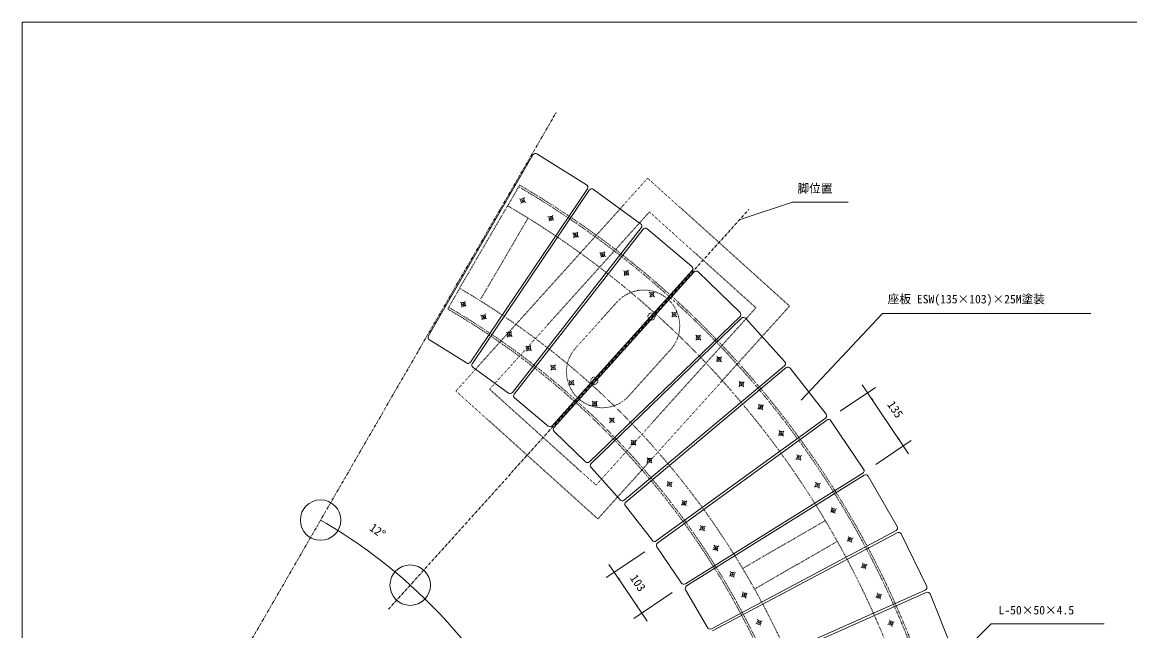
# Model space of a CAD drawing. Units: millimetres, scale not verified. Extents: x -1950 to 1950, y -1375 to 1375.
# Drawn here: x -1950 to 369, y 100 to 1375 of the extents above; entities that cross this region are included whole.
import ezdxf
from ezdxf.enums import TextEntityAlignment as Align

# ---------------------------------------------------------------- set-up
doc = ezdxf.new("R2010")
doc.units = ezdxf.units.MM
doc.header["$LTSCALE"] = 10
doc.linetypes.add('USER5', pattern=[0.208282, 0.069427, -0.138855])
doc.linetypes.add('USER6', pattern=[1.041641, 0.625, -0.208282, 0.069427, -0.138931])
doc.layers.add('0-1_IMPORTED', color=30, linetype='Continuous', lineweight=18)
doc.styles.add('ＭＳ ゴシック', font='')
doc.styles.get('ＭＳ ゴシック').set_extended_font_data('MS Gothic')

msp = doc.modelspace()

# ---------------------------------------------------------------- linework, layer by layer
at = {"layer": '0-1_IMPORTED', "color": 1, "linetype": 'USER6'}
for p, q in [((-1879.53, -628.62), (-832.2, 1185.42)), ((-1183.01, 144.94), (-428.68, 982.72))]:
    msp.add_line(p, q, dxfattribs=at)
at = {"layer": '0-1_IMPORTED'}
for p, q in [((-880.48, 1096.81), (-1099.47, 717.5)), ((-880.48, 1096.81), (-1099.47, 717.5)), ((-768.49, 1034.16), (-872.1, 1098.9)), ((-768.49, 1034.16), (-872.1, 1098.9)), ((-1011.62, 662.6), (-766.7, 1025.72)), ((-1011.62, 662.6), (-766.7, 1025.72)), ((-1007.47, 659.81), (-762.55, 1022.92)), ((-1007.47, 659.81), (-762.55, 1022.92)), ((-905.91, 1003.46), (-908.47, 1005.07)), ((-904.57, 997.55), (-906.17, 995)), ((-900.59, 1000.11), (-903.98, 1002.24)), ((-901.22, 1002.87), (-903.35, 999.49)), ((-898.4, 1007.36), (-900, 1004.81)), ((-896.1, 997.29), (-898.66, 998.9)), ((-846.55, 966.37), (-849.1, 967.97)), ((-845.2, 960.46), (-846.81, 957.9)), ((-841.23, 963.02), (-844.61, 965.15)), ((-841.86, 965.78), (-843.99, 962.39)), ((-839.03, 970.27), (-840.64, 967.71)), ((-836.74, 960.2), (-839.29, 961.8)), ((-794.53, 931.62), (-796.97, 933.39)), ((-789.44, 927.92), (-792.68, 930.28)), ((-789.88, 930.72), (-792.23, 927.48)), ((-786.77, 935.01), (-788.54, 932.57)), ((-641.48, 941.88), (-547.89, 863.35)), ((-641.48, 941.88), (-547.89, 863.35)), ((-793.58, 925.63), (-795.35, 923.19)), ((-785.15, 924.81), (-787.59, 926.58)), ((-737.89, 890.47), (-740.33, 892.25)), ((-736.95, 884.49), (-738.72, 882.05)), ((-732.81, 886.78), (-736.05, 889.13)), ((-733.25, 889.57), (-735.6, 886.34)), ((-730.14, 893.86), (-731.91, 891.42)), ((-728.52, 883.66), (-730.96, 885.44)), ((-547.29, 854.74), (-840.36, 529.25)), ((-547.29, 854.74), (-840.36, 529.25)), ((-543.57, 851.4), (-836.65, 525.9)), ((-543.57, 851.4), (-836.65, 525.9)), ((-690.74, 854.12), (-688.42, 852.19)), ((-687.87, 846.15), (-689.81, 843.83)), ((-686.67, 850.72), (-683.59, 848.16)), ((-683.85, 850.98), (-686.41, 847.91)), ((-680.45, 855.05), (-682.38, 852.73)), ((-681.84, 846.7), (-679.52, 844.77)), ((-447.06, 766.83), (-534.95, 851.7)), ((-447.06, 766.83), (-534.95, 851.7)), ((-1022.48, 790.1), (-1024.09, 787.55)), ((-637.11, 809.12), (-634.8, 807.19)), ((-634.25, 801.16), (-636.18, 798.84)), ((-633.04, 805.73), (-629.97, 803.17)), ((-630.23, 805.98), (-632.79, 802.91)), ((-626.83, 810.06), (-628.76, 807.74)), ((-628.21, 801.7), (-625.9, 799.77)), ((-1030, 786.2), (-1032.55, 787.81)), ((-1028.65, 780.29), (-1030.26, 777.74)), ((-1024.68, 782.86), (-1028.06, 784.99)), ((-1025.3, 785.61), (-1027.43, 782.23)), ((-1020.19, 780.03), (-1022.74, 781.64)), ((-587.94, 765.43), (-590.11, 767.53)), ((-579.79, 767.71), (-581.88, 765.54)), ((-987.51, 759.65), (-990.06, 761.26)), ((-986.16, 753.74), (-987.77, 751.19)), ((-982.19, 756.31), (-985.57, 758.44)), ((-982.82, 759.06), (-984.95, 755.68)), ((-979.99, 763.55), (-981.6, 761)), ((-977.7, 753.48), (-980.25, 755.09)), ((-762.13, 453.94), (-447.06, 758.2)), ((-762.13, 453.94), (-447.06, 758.2)), ((-587.84, 759.37), (-589.93, 757.2)), ((-583.42, 761.07), (-586.3, 763.84)), ((-583.47, 763.89), (-586.25, 761.02)), ((-579.61, 757.38), (-581.78, 759.48)), ((-933.38, 723.49), (-935.82, 725.26)), ((-928.3, 719.79), (-931.53, 722.14)), ((-928.74, 722.58), (-931.09, 719.35)), ((-925.62, 726.87), (-927.39, 724.43)), ((-529.43, 719.08), (-531.53, 716.91)), ((-1097.46, 709.41), (-1019.77, 660.87)), ((-1097.46, 709.41), (-1019.77, 660.87)), ((-932.43, 717.5), (-934.21, 715.06)), ((-924.01, 716.67), (-926.45, 718.45)), ((-892.93, 694.1), (-895.37, 695.87)), ((-885.17, 697.48), (-886.94, 695.04)), ((-537.59, 716.81), (-539.76, 718.9)), ((-537.48, 710.75), (-539.58, 708.58)), ((-533.07, 712.44), (-535.95, 715.22)), ((-533.12, 715.27), (-535.9, 712.39)), ((-529.25, 708.76), (-531.42, 710.85)), ((-891.98, 688.11), (-893.76, 685.67)), ((-887.85, 690.4), (-891.08, 692.75)), ((-888.29, 693.2), (-890.64, 689.96)), ((-883.56, 687.29), (-886, 689.06)), ((-493.77, 671.87), (-495.78, 674.12)), ((-485.47, 673.55), (-487.72, 671.54)), ((-931.92, 597.75), (-1006.03, 651.6)), ((-931.92, 597.75), (-1006.03, 651.6)), ((-843.77, 656.18), (-841.46, 654.25)), ((-839.7, 652.78), (-836.63, 650.22)), ((-836.88, 653.04), (-839.45, 649.97)), ((-833.49, 657.11), (-835.42, 654.79)), ((-689.33, 373.36), (-353.81, 654.89)), ((-689.33, 373.36), (-353.81, 654.89)), ((-494.1, 665.82), (-496.35, 663.81)), ((-489.42, 670.01), (-492.4, 667.35)), ((-489.58, 667.19), (-492.24, 670.17)), ((-486.04, 663.24), (-488.05, 665.49)), ((-266.8, 553.89), (-342.01, 650.16)), ((-266.8, 553.89), (-342.01, 650.16)), ((-840.91, 648.21), (-842.84, 645.9)), ((-834.87, 648.76), (-832.56, 646.83)), ((-805.39, 623.97), (-803.08, 622.04)), ((-802.53, 616.01), (-804.46, 613.69)), ((-801.32, 620.58), (-798.25, 618.02)), ((-798.5, 620.83), (-801.06, 617.76)), ((-795.11, 624.91), (-797.04, 622.59)), ((-796.49, 616.55), (-794.18, 614.62)), ((-447.27, 613.8), (-449.51, 611.79)), ((-446.93, 619.85), (-448.94, 622.1)), ((-442.58, 617.99), (-445.56, 615.33)), ((-442.74, 615.17), (-445.41, 618.15)), ((-439.2, 611.22), (-441.21, 613.47)), ((-438.63, 621.53), (-440.88, 619.52)), ((-754.41, 578.65), (-756.58, 580.75)), ((-746.26, 580.92), (-748.35, 578.76)), ((-754.31, 572.59), (-756.4, 570.42)), ((-749.89, 574.28), (-752.77, 577.06)), ((-749.94, 577.11), (-752.72, 574.23)), ((-746.08, 570.6), (-748.25, 572.69)), ((-407.24, 566.1), (-409.62, 564.24)), ((-408.36, 574.49), (-406.5, 572.11)), ((-402.29, 569.97), (-405.44, 567.5)), ((-405.09, 570.31), (-402.63, 567.16)), ((-401.22, 565.36), (-399.37, 562.98)), ((-398.11, 573.23), (-400.49, 571.37)), ((-718.45, 543.92), (-720.62, 546.01)), ((-718.34, 537.86), (-720.44, 535.69)), ((-713.93, 539.55), (-716.8, 542.33)), ((-713.97, 542.38), (-716.75, 539.5)), ((-710.29, 546.19), (-712.39, 544.02)), ((-710.11, 535.87), (-712.28, 537.96)), ((-266.8, 553.89), (-266.8, 553.89)), ((-266.8, 553.89), (-266.8, 553.89)), ((-256.56, 539.79), (-188.24, 438.51)), ((-256.56, 539.79), (-188.24, 438.51)), ((-836.36, 517.57), (-770.46, 453.94)), ((-836.36, 517.57), (-770.46, 453.94)), ((-364.14, 510.94), (-366.52, 509.08)), ((-365.26, 519.33), (-363.4, 516.95)), ((-359.19, 514.81), (-362.34, 512.34)), ((-362, 515.15), (-359.53, 512)), ((-355.01, 518.07), (-357.39, 516.21)), ((-673.27, 491.18), (-675.51, 489.17)), ((-672.93, 497.23), (-674.94, 499.48)), ((-668.58, 495.37), (-671.56, 492.71)), ((-668.74, 492.55), (-671.41, 495.53)), ((-665.2, 488.6), (-667.22, 490.85)), ((-664.63, 498.91), (-666.88, 496.9)), ((-358.13, 510.2), (-356.27, 507.82)), ((-328.09, 469.01), (-326.4, 466.51)), ((-322.34, 464.09), (-325.65, 461.84)), ((-325.11, 464.62), (-322.87, 461.31)), ((-317.95, 467.07), (-320.45, 465.37)), ((-758.94, 442.01), (-697.65, 373.94)), ((-758.94, 442.01), (-697.65, 373.94)), ((-639.74, 453.95), (-641.99, 451.94)), ((-639.41, 460), (-641.42, 462.25)), ((-635.06, 458.14), (-638.04, 455.47)), ((-635.21, 455.32), (-637.88, 458.3)), ((-631.68, 451.37), (-633.69, 453.61)), ((-631.11, 461.68), (-633.35, 459.67)), ((-327.54, 460.56), (-330.03, 458.86)), ((-321.58, 459.42), (-319.89, 456.92)), ((-558.82, 193.72), (-187.38, 425.82)), ((-179.01, 423.74), (-117.92, 317.93)), ((-598.08, 404.3), (-600.46, 402.44)), ((-599.2, 412.69), (-597.35, 410.32)), ((-593.13, 408.17), (-596.28, 405.71)), ((-595.94, 408.51), (-593.48, 405.36)), ((-592.07, 403.56), (-590.21, 401.19)), ((-588.95, 411.43), (-591.33, 409.58)), ((-288.39, 402.53), (-290.89, 400.83)), ((-288.95, 410.97), (-287.25, 408.48)), ((-283.19, 406.06), (-286.5, 403.81)), ((-285.97, 406.59), (-283.72, 403.28)), ((-282.44, 401.39), (-280.75, 398.89)), ((-278.81, 409.03), (-281.3, 407.34)), ((-568.42, 373.29), (-566.56, 370.92)), ((-558.17, 372.03), (-560.55, 370.18)), ((-567.3, 364.9), (-569.68, 363.04)), ((-562.35, 368.77), (-565.5, 366.31)), ((-565.16, 369.11), (-562.69, 365.96)), ((-561.28, 364.16), (-559.43, 361.78)), ((-255.3, 349.57), (-257.91, 348.06)), ((-255.24, 358.03), (-253.73, 355.42)), ((-249.85, 352.71), (-253.32, 350.71)), ((-252.58, 353.44), (-250.58, 349.98)), ((-249.44, 348), (-247.93, 345.39)), ((-245.26, 355.36), (-247.87, 353.85)), ((-529.2, 312.47), (-531.7, 310.77)), ((-529.76, 320.92), (-528.07, 318.42)), ((-524, 316), (-527.31, 313.75)), ((-526.78, 316.53), (-524.53, 313.22)), ((-523.25, 311.33), (-521.56, 308.83)), ((-519.62, 318.98), (-522.11, 317.28)), ((-120.3, 309.63), (-507.02, 104)), ((-56.18, 192.74), (-109.74, 302.55)), ((-501.74, 279.38), (-500.05, 276.89)), ((-220.3, 288.95), (-222.91, 287.44)), ((-220.24, 297.41), (-218.73, 294.8)), ((-214.85, 292.09), (-218.32, 290.09)), ((-217.58, 292.82), (-215.58, 289.36)), ((-214.44, 287.38), (-212.93, 284.77)), ((-210.26, 294.74), (-212.87, 293.23)), ((-501.19, 270.93), (-503.68, 269.24)), ((-495.99, 274.46), (-499.3, 272.22)), ((-498.76, 274.99), (-496.52, 271.68)), ((-495.23, 269.79), (-493.54, 267.3)), ((-491.6, 277.44), (-494.09, 275.75)), ((-190.98, 233.8), (-193.69, 232.49)), ((-188.99, 239.53), (-190.3, 242.24)), ((-185.32, 236.54), (-188.92, 234.8)), ((-186.25, 233.87), (-187.99, 237.47)), ((-180.55, 238.85), (-183.26, 237.54)), ((-466.8, 215.91), (-469.41, 214.4)), ((-466.74, 224.37), (-465.23, 221.76)), ((-461.36, 219.05), (-464.82, 217.05)), ((-464.09, 219.78), (-462.09, 216.32)), ((-460.95, 214.34), (-459.44, 211.73)), ((-456.77, 221.7), (-459.38, 220.19)), ((-183.94, 229.1), (-185.26, 231.81)), ((-515.03, 106.3), (-560.84, 185.63)), ((-441.8, 172.6), (-444.41, 171.1)), ((-441.74, 181.07), (-440.23, 178.46)), ((-436.36, 175.75), (-439.82, 173.75)), ((-439.09, 176.48), (-437.09, 173.02)), ((-435.95, 171.04), (-434.44, 168.42)), ((-431.77, 178.4), (-434.38, 176.89)), ((-160.29, 170.89), (-163.01, 169.57)), ((-158.3, 176.61), (-159.62, 179.33)), ((-154.64, 173.63), (-158.24, 171.88)), ((-155.56, 170.96), (-157.31, 174.56)), ((-153.25, 166.18), (-154.57, 168.9)), ((-149.86, 175.94), (-152.58, 174.62)), ((-49.1, 176.83), (-3.33, 63.55)), ((-49.1, 176.83), (-49.1, 176.83)), ((-409.35, 121.04), (-410.66, 123.75)), ((-405.68, 118.05), (-409.28, 116.31)), ((-406.61, 115.38), (-408.35, 118.98)), ((-400.91, 120.36), (-403.62, 119.05)), ((-132.6, 119.58), (-133.73, 122.37)), ((-129.14, 116.35), (-132.85, 114.85)), ((-130.24, 113.75), (-131.74, 117.46)), ((-124.22, 118.34), (-127.02, 117.21)), ((-411.34, 115.31), (-414.05, 114)), ((-404.3, 110.61), (-405.61, 113.32)), ((-134.97, 114), (-137.76, 112.87)), ((-128.26, 108.83), (-129.39, 111.63))]:
    msp.add_line(p, q, dxfattribs=at)
at = {"layer": '0-1_IMPORTED', "linetype": 'USER5'}
for p, q in [((-908.38, 1033.46), (-933.48, 990.22)), ((-933.48, 990.22), (-1034.4, 817.54)), ((-890.31, 964.99), (-991.23, 792.31)), ((-1033.89, 817.25), (-1058.99, 774.01)), ((-791.05, 692.35), (-704.06, 788.95)), ((-592.59, 688.58), (-679.58, 591.98)), ((-785.5, 586.42), (-785.5, 586.42)), ((-679.58, 591.98), (-679.58, 591.98)), ((-268.23, 330.53), (-441.44, 230.53)), ((-243.23, 287.23), (-416.44, 187.23))]:
    msp.add_line(p, q, dxfattribs=at)
at = {"layer": '0-1_IMPORTED', "color": 1}
for p, q in [((-448.58, 960.62), (-337.27, 997.54)), ((-337.27, 997.54), (-220.86, 997.54)), ((-148.92, 764.2), (-318.86, 582.68)), ((287.14, 764.2), (-148.92, 764.2)), ((-237.67, 559.9), (-163.71, 609.78)), ((-191.48, 615.18), (-180.3, 598.6)), ((-180.3, 598.6), (-105.15, 487.19)), ((-162.53, 448.49), (-88.57, 498.37)), ((-105.15, 487.19), (-93.96, 470.61)), ((-646.61, 265.37), (-726.96, 211.17)), ((-721.56, 238.94), (-710.38, 222.36)), ((-710.38, 222.36), (-652.56, 136.64)), ((-588.8, 179.65), (-669.14, 125.46)), ((-652.56, 136.64), (-641.38, 120.06))]:
    msp.add_line(p, q, dxfattribs=at)
at = {"layer": '0-1_IMPORTED'}
msp.add_lwpolyline([(-1950, 1375), (1950, 1375), (1950, -1375), (-1950, -1375)], close=True, dxfattribs=at)
at = {"layer": '0-1_IMPORTED', "linetype": 'USER5'}
for points in [[(-1041.93, 602.02), (-744.68, 334.36), (-343.2, 780.25), (-640.46, 1047.9)], [(-971.32, 605.72), (-748.38, 404.98), (-413.81, 776.55), (-636.75, 977.29)]]:
    msp.add_lwpolyline(points, close=True, dxfattribs=at)
at = {"layer": '0-1_IMPORTED'}
for points in [[(-754.05, 1024.42), (-655.21, 952.61), (-655.21, 952.61)], [(-754.05, 1024.42), (-655.21, 952.61), (-655.21, 952.61)], [(-654.01, 944.06), (-654.01, 944.06), (-923.66, 598.91)], [(-654.01, 944.06), (-654.01, 944.06), (-923.66, 598.91)], [(-919.72, 595.84), (-919.72, 595.84), (-650.07, 940.98)], [(-919.72, 595.84), (-919.72, 595.84), (-650.07, 940.98)], [(-443.59, 754.6), (-443.59, 754.6), (-758.65, 450.34)], [(-443.59, 754.6), (-443.59, 754.6), (-758.65, 450.34)], [(-353.21, 663.5), (-434.96, 754.3), (-434.96, 754.3)], [(-353.21, 663.5), (-434.96, 754.3), (-434.96, 754.3)], [(-350.6, 651.06), (-686.12, 369.52), (-686.12, 369.52)], [(-350.6, 651.06), (-686.12, 369.52), (-686.12, 369.52)], [(-848.68, 528.67), (-918.85, 587.55), (-918.85, 587.55)], [(-848.68, 528.67), (-918.85, 587.55), (-918.85, 587.55)], [(-622.34, 287.89), (-268, 545.34), (-268, 545.34)], [(-622.34, 287.89), (-268, 545.34), (-268, 545.34)], [(-619.4, 283.85), (-619.4, 283.85), (-265.06, 541.29)], [(-619.4, 283.85), (-619.4, 283.85), (-265.06, 541.29)], [(-190.03, 430.06), (-561.47, 197.96), (-561.47, 197.96)], [(-190.03, 430.06), (-561.47, 197.96), (-561.47, 197.96)], [(-686.99, 361.23), (-686.99, 361.23), (-630.59, 289.05)], [(-686.99, 361.23), (-686.99, 361.23), (-630.59, 289.05)], [(-117.95, 305.22), (-504.67, 99.59), (-504.67, 99.59)], [(-569.62, 199.69), (-569.62, 199.69), (-620.85, 275.64), (-620.85, 275.64)], [(-569.62, 199.69), (-569.62, 199.69), (-620.85, 275.64), (-620.85, 275.64)], [(-459.26, 6.48), (-459.26, 6.48), (-59.13, 184.63)], [(-457.23, 1.91), (-57.1, 180.06), (-57.1, 180.06)]]:
    msp.add_lwpolyline(points, dxfattribs=at)
at = {"layer": '0-1_IMPORTED', "color": 1}
msp.add_lwpolyline([(-53.73, -18.63), (79.05, 114.15), (315.14, 114.15)], dxfattribs=at)
at = {"layer": '0-1_IMPORTED'}
for centre in [(-902.29, 1001.18), (-842.92, 964.08), (-791.06, 929.1), (-734.43, 887.95), (-685.13, 849.44), (-631.51, 804.45), (-1026.37, 783.92), (-584.86, 762.45), (-983.88, 757.37), (-929.91, 720.97), (-534.51, 713.83), (-889.46, 691.58), (-490.91, 668.68), (-838.16, 651.5), (-799.78, 619.3), (-444.07, 616.66), (-751.33, 575.67), (-403.86, 568.74), (-715.36, 540.94), (-360.77, 513.57), (-670.07, 494.04), (-323.99, 462.97), (-636.55, 456.81), (-594.71, 406.94), (-284.85, 404.93), (-563.92, 367.54), (-251.58, 351.71), (-525.66, 314.88), (-216.58, 291.09), (-497.64, 273.34), (-187.12, 235.67), (-463.09, 218.05), (-438.09, 174.75), (-156.44, 172.76), (-407.48, 117.18), (-130.99, 115.6)]:
    msp.add_circle(centre, 4, dxfattribs=at)
at = {"layer": '0-1_IMPORTED', "linetype": 'USER5'}
for centre in [(-632.34, 758.02), (-752.04, 623.58)]:
    msp.add_circle(centre, 7.5, dxfattribs=at)
at = {"layer": '0-1_IMPORTED', "color": 1}
for centre in [(-1325.12, 331.65), (-1137.58, 195.4)]:
    msp.add_circle(centre, 42.34, dxfattribs=at)
at = {"layer": '0-1_IMPORTED'}
for centre, start, end in [((-875.28, 1093.81), 57.99994, 150.00036), ((-875.28, 1093.81), 57.99994, 150.00036), ((-771.67, 1029.07), 326.00043, 58.00029), ((-771.67, 1029.07), 326.00043, 58.00029), ((-757.58, 1019.57), 54.00067, 145.99984), ((-757.58, 1019.57), 54.00067, 145.99984), ((-658.74, 947.75), 322.00106, 54.00067), ((-658.74, 947.75), 322.00106, 54.00067), ((-645.34, 937.29), 49.99963, 142.00014), ((-645.34, 937.29), 49.99963, 142.00014), ((-551.75, 858.76), 318.00013, 50.0007), ((-551.75, 858.76), 318.00013, 50.0007), ((-539.12, 847.38), 46.00098, 138.0005), ((-539.12, 847.38), 46.00098, 138.0005), ((-451.23, 762.51), 313.99999, 46.00042), ((-451.23, 762.51), 313.99999, 46.00042), ((-439.42, 750.28), 42.00096, 134.00088), ((-439.42, 750.28), 42.00096, 134.00088), ((-1094.28, 714.5), 150.0001, 237.99974), ((-1094.28, 714.5), 150.0001, 237.99974), ((-1016.59, 665.96), 238.00022, 326.00014), ((-1016.59, 665.96), 238.00022, 326.00014), ((-1002.5, 656.45), 146.00029, 234.00033), ((-1002.5, 656.45), 146.00029, 234.00033), ((-357.67, 659.49), 309.99989, 41.9999), ((-357.67, 659.49), 309.99989, 41.9999), ((-346.74, 646.47), 37.99993, 130.00013), ((-346.74, 646.47), 37.99993, 130.00013), ((-928.39, 602.61), 234.00012, 322.00084), ((-928.39, 602.61), 234.00012, 322.00084), ((-914.99, 592.14), 142.00081, 230.00083), ((-914.99, 592.14), 142.00081, 230.00083), ((-271.52, 550.19), 306.00044, 37.99993), ((-271.52, 550.19), 306.00044, 37.99993), ((-261.53, 536.44), 33.99992, 125.99949), ((-261.53, 536.44), 33.99992, 125.99949), ((-844.82, 533.26), 229.9999, 318.00054), ((-844.82, 533.26), 229.9999, 318.00054), ((-832.19, 521.89), 138.00026, 226.00076), ((-832.19, 521.89), 138.00026, 226.00076), ((-766.29, 458.25), 226.00011, 314.00043), ((-766.29, 458.25), 226.00011, 314.00043), ((-754.49, 446.03), 133.99953, 222.0003), ((-754.49, 446.03), 133.99953, 222.0003), ((-193.21, 435.15), 302.00053, 34.00034), ((-193.21, 435.15), 302.00053, 34.00034), ((-184.2, 420.74), 29.99998, 122.00044), ((-693.19, 377.95), 222.00032, 310.0007), ((-693.19, 377.95), 222.00032, 310.0007), ((-682.26, 364.93), 130.00057, 218.00016), ((-682.26, 364.93), 130.00057, 218.00016), ((-123.11, 314.93), 298.00032, 30.00106), ((-115.13, 299.92), 26.00008, 118.00077), ((-625.87, 292.74), 218.00003, 306.00003), ((-625.87, 292.74), 218.00003, 306.00003), ((-615.87, 278.99), 126.00044, 214.00021), ((-615.87, 278.99), 126.00044, 214.00021), ((-564.65, 203.05), 214.00021, 301.99986), ((-564.65, 203.05), 214.00021, 301.99986), ((-555.64, 188.63), 122.00085, 210.00065), ((-61.57, 190.11), 294.00133, 26.00097), ((-54.66, 174.58), 22.00093, 114.00041), ((-509.84, 109.3), 209.99998, 298.00038)]:
    msp.add_arc(centre, 6, start, end, dxfattribs=at)
at = {"layer": '0-1_IMPORTED', "linetype": 'USER5'}
for centre, radius, start, end in [((-1879.53, -628.62), 1921, 0.29764, 59.70236), ((-1879.53, -628.62), 1925, 20.13396, 59.70235), ((-1879.53, -628.62), 1875, 20.22416, 59.69801), ((-1879.53, -628.62), 1675, 20.23514, 59.67893), ((-648.33, 738.77), 75, 48.00006, 137.99997), ((-648.33, 738.77), 75, 318.00006, 48.00002), ((-1879.53, -628.62), 1625, 20.08948, 59.67227), ((-1879.53, -628.62), 1629, 0.35259, 59.67352), ((-735.32, 642.16), 75, 137.99987, 228.00011), ((-735.32, 642.16), 75, 227.99989, 317.99997)]:
    msp.add_arc(centre, radius, start, end, dxfattribs=at)
at = {"layer": '0-1_IMPORTED', "color": 1}
for start, end in [(48.00001, 60), (11.99999, 48.00001)]:
    msp.add_arc((-1879.53, -628.62), 1108.82, start, end, dxfattribs=at)
for points in [[(-180.3, 598.6), (-167.39, 583.22), (-170.26, 581.21)], [(-105.15, 487.19), (-117.78, 502.79), (-114.88, 504.75)], [(-710.38, 222.36), (-697.47, 206.98), (-700.34, 204.97)], [(-652.56, 136.64), (-665.19, 152.24), (-662.29, 154.2)]]:
    msp.add_solid(points, dxfattribs=at)

# ---------------------------------------------------------------- texts
at = {"layer": '0-1_IMPORTED', "color": 7, "style": 'ＭＳ ゴシック'}
for s, p in [('脚位置', (-326.66, 1012.21)), ('座板 ESW(135×103)×25M塗装', (-137.87, 780.32)), ('L-50×50×4.5', (94.09, 128.67))]:
    msp.add_text(s, height=17.91, dxfattribs=at).set_placement(p, align=Align.BOTTOM_LEFT)
for s, rotation, p in [('135', 304, (-144.06, 570.71)), ('12°', 324.001, (-1227.68, 307.54)), ('103', 304, (-682.81, 207.32))]:
    msp.add_text(s, height=17.91, rotation=rotation, dxfattribs=at).set_placement(p, align=Align.BOTTOM_LEFT)

doc.saveas('drawing.dxf')
